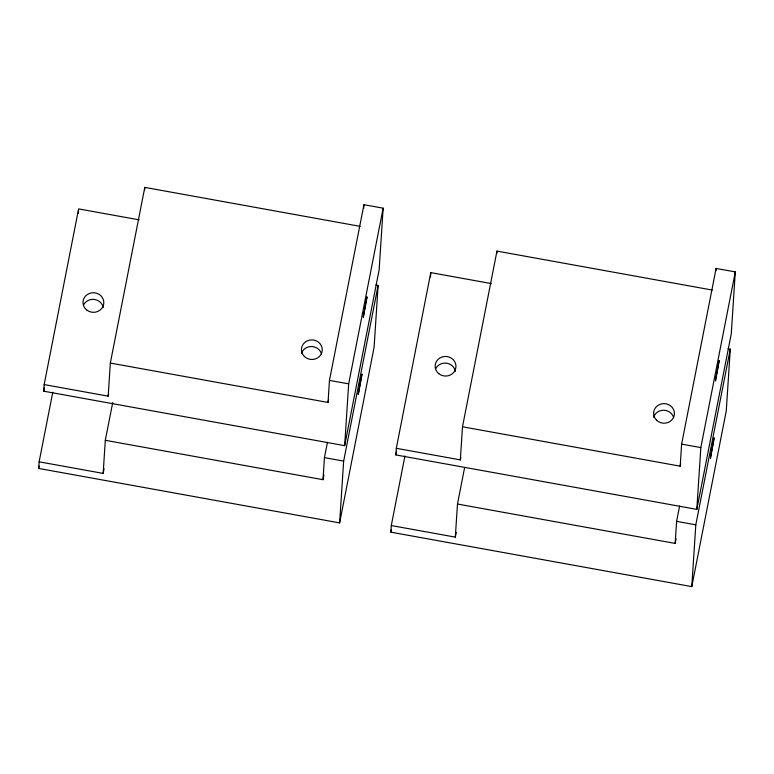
<?xml version="1.0" encoding="UTF-8"?>
<svg xmlns="http://www.w3.org/2000/svg" width="774" height="774" viewBox="0 0 774 774"><rect width="100%" height="100%" fill="white"/><g stroke="black" fill="none" stroke-linecap="round" stroke-linejoin="round"><path stroke-width="1.16" d="M375.864 285.016L378.118 285.422L374.103 347.216L339.631 522.895L38.7 468.444L39.126 461.817L52.777 392.254M360.123 226.347L144.796 187.385L110.334 363.064L328.031 402.451L329.463 380.392L363.935 204.704L383.14 208.177L379.125 269.971L344.653 445.66L43.721 391.199L44.157 384.581L78.619 208.903L139.088 219.845M78.329 213.314L78.551 210.006M39.126 461.817L103.155 473.407L105.312 440.3L112.714 402.577M44.157 384.581L108.186 396.162L110.334 363.064M144.651 189.746L144.796 187.385M105.312 440.3L323.01 479.696L324.441 457.627L327.45 442.302M339.631 522.895L343.656 461.101L378.118 285.422M344.653 445.66L348.677 383.865L383.14 208.177M363.703 208.187L363.935 204.704M728.015 348.735L730.279 349.142L726.264 410.936L691.792 586.615L390.86 532.164L391.286 525.546L404.937 455.983M712.274 290.066L496.956 251.105L462.494 426.784L680.191 466.18L681.623 444.112L716.095 268.433L735.3 271.906L731.285 333.7L696.813 509.379L395.882 454.928L396.307 448.301L430.779 272.622L491.248 283.565M430.489 277.034L430.779 272.622M391.286 525.546L455.315 537.127L457.473 504.029L464.642 467.477M396.307 448.301L460.337 459.891L462.494 426.784M496.802 253.466L496.956 251.105M457.473 504.029L675.17 543.416L676.602 521.347L679.611 506.022M691.792 586.615L695.807 524.83L730.279 349.142M696.813 509.379L700.828 447.585L735.3 271.906M715.94 270.755L716.095 268.433M43.721 391.199L44.418 387.668M38.7 468.444L39.164 466.083M108.186 396.162L108.641 393.811M103.155 473.407L104.084 468.686M328.031 402.451L328.495 400.1M323.01 479.696L323.938 474.975M395.882 454.928L396.578 451.387M390.86 532.164L391.325 529.803M460.337 459.891L460.801 457.531M455.315 537.127L456.244 532.415M680.191 466.18L680.656 463.82M675.17 543.416L676.089 538.704M329.463 380.392L348.677 383.865M681.623 444.112L700.828 447.585M324.441 457.627L343.656 461.101M676.602 521.347L695.807 524.83M435.723 368.598A10.42 9.801 3.7 0 1 446.569 363.18A10.42 9.801 3.7 0 1 455.402 371.327M653.566 417.292A10.42 9.801 3.7 0 1 663.724 410.23A10.42 9.801 3.7 0 1 673.69 417.699M83.563 304.869A10.42 9.801 3.7 0 1 94.409 299.451A10.42 9.801 3.7 0 1 103.242 307.607M301.405 353.573A10.42 9.801 3.7 0 1 311.574 346.51A10.42 9.801 3.7 0 1 321.529 353.97M358.323 393.415L358.343 394.537L362 374.055L358.323 393.415M363.345 316.179L363.364 317.301L367.021 296.819L363.345 316.179M710.484 457.144L710.503 458.256L714.15 437.774L710.484 457.144M715.505 379.899L715.524 381.021L719.181 360.539L715.505 379.899M438.8 373.668A10.42 9.801 3.7 0 0 455.799 368.105A10.42 9.801 3.7 0 0 442.07 356.988A10.42 9.801 3.7 0 0 438.8 373.668M656.555 420.195A10.42 9.801 3.7 0 0 674.048 416.151A10.42 9.801 3.7 0 0 661.46 403.893A10.42 9.801 3.7 0 0 656.555 420.195M86.64 309.939A10.42 9.801 3.7 0 0 103.648 304.385A10.42 9.801 3.7 0 0 89.91 293.269A10.42 9.801 3.7 0 0 86.64 309.939M304.395 356.475A10.42 9.801 3.7 0 0 321.887 352.431A10.42 9.801 3.7 0 0 309.3 340.173A10.42 9.801 3.7 0 0 304.395 356.475"/></g></svg>
